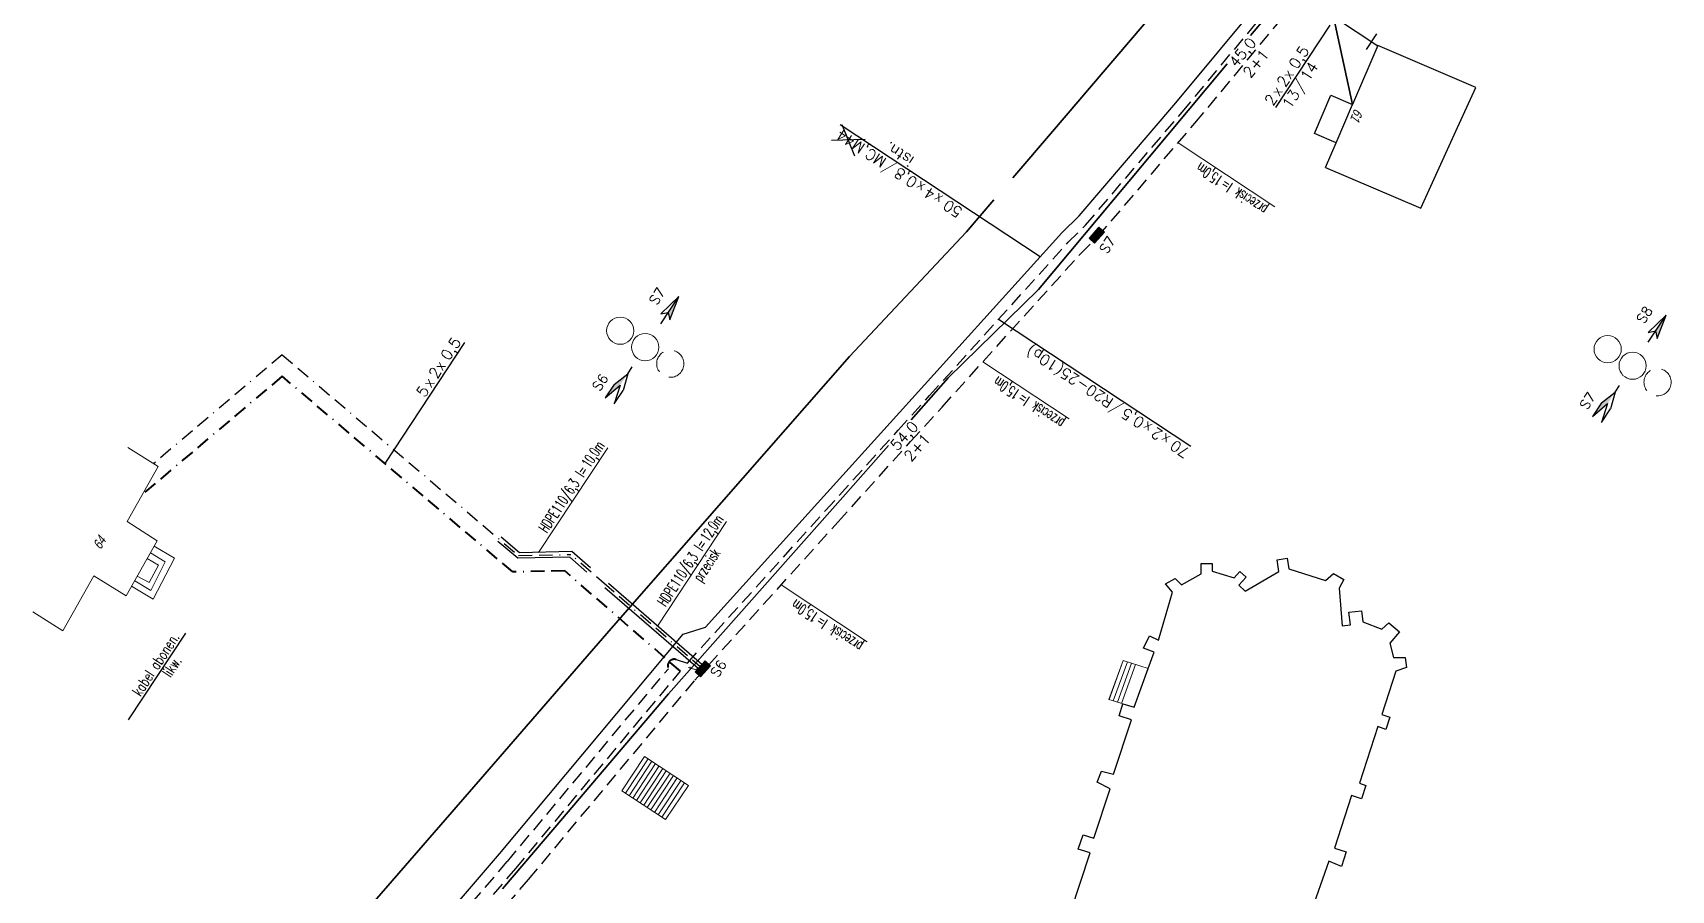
# Model space of a CAD drawing. Header units: millimetres. Extents: x 4848043 to 9699780, y 5827542 to 11659147.
# Drawn here: x 4849756.7 to 4849937.2, y 5827844.5 to 5827938.9 of the extents above; entities that cross this region are included whole.
import ezdxf
from ezdxf.enums import TextEntityAlignment as Align

# ---------------------------------------------------------------- set-up
doc = ezdxf.new("R2010")
doc.units = ezdxf.units.MM
doc.header["$MEASUREMENT"] = 0
for name, pattern in [('0', [0]), ('BORDER', [1.75, 0.5, -0.25, 0.5, -0.25, 0, -0.25]), ('BUD', [0]), ('DASHED', [0.75, 0.5, -0.25]), ('KOJ', [0]), ('SCH', [0])]:
    doc.linetypes.add(name, pattern=pattern)
doc.layers.get('0').update_dxf_attribs({"lineweight": 18})
for name, color, linetype, lineweight in [('EADTD_T_0', 7, '0', 18), ('EBTPO_L_6', 9, '0', 18), ('EBUPP_L_1', 7, 'BUD', 18), ('EBUPP_L_3', 6, '0', 25), ('SDRPK_L_0', 7, '0', 35), ('TEL kable doziemne proj.', 32, 'BORDER', 30), ('TEL kanalizacja tel. proj.', 32, 'DASHED', 30), ('TEL rury', 6, 'Continuous', 30), ('TEL rury opis', 6, 'Continuous', 20), ('TES kable doziemne proj.', 4, 'BORDER', 40), ('TES kable napow. proj.', 241, 'LIN_NAPOW_PROJ', 35), ('UTTPA_T_0', 7, '0', 18), ('UTTPA_T_2', 34, '0', 18)]:
    doc.layers.add(name, color=color, linetype=linetype, lineweight=lineweight)
for name, color, linetype in [('S-T-DLUG', 30, 'Continuous'), ('TEL długości przelotów', 30, 'Continuous'), ('TEL studnie istniejące', 34, 'Continuous'), ('TES kable kanałowe istn.', 140, 'Continuous'), ('TES kable kanałowe proj.', 4, 'DASHED'), ('TES opisy kabli abon.', 30, 'Continuous'), ('TES opisy kabli rozdz.', 30, 'Continuous'), ('TES opisy zakończeń', 30, 'Continuous'), ('TES rury', 6, 'Continuous'), ('TES strzałki i odnośniki', 7, 'Continuous')]:
    doc.layers.add(name, color=color, linetype=linetype)
doc.styles.add('ROMANS', font='simplex.shx')
doc.styles.add('SIMPLEX', font='simplex.shx', dxfattribs={"width": 0.8, "height": 1.5})
doc.styles.add('Simplex2', font='simplex.shx', dxfattribs={"width": 0.7})
doc.styles.get("Standard").update_dxf_attribs({"font": 'txt', "width": 0.8, "oblique": 15})
doc.linetypes.add('LIN_NAPOW_PROJ', pattern='A,0.0001,-0.4,[136,l_napow.shx,S=0.1,R=0,X=-0.4,Y=0],-0.2,[137,l_napow.shx,S=0.1,R=0,X=-0.2,Y=0],-0.2', length=0.8001)

# ---------------------------------------------------------------- blocks, each defined once
blk = doc.blocks.new('WLD')
at = {"color": 0}
for p, q in [((0.375, 0.25), (-0.375, 0.25)), ((-0.375, 0.25), (-0.375, -0.25)), ((0.375, -0.25), (0.375, 0.25)), ((-0.375, -0.25), (0.375, -0.25))]:
    blk.add_line(p, q, dxfattribs=at)
blk.add_circle((0, 0), 0.045, dxfattribs=at)
blk = doc.blocks.new('SK-2-I')
blk.add_hatch(color=256).paths.add_polyline_path([(0.27, -0.38), (0.77, -0.38), (0.77, 0.37), (0.27, 0.37), (-0.23, 0.37), (-0.73, 0.37), (-0.73, -0.38), (-0.23, -0.38)])
for p, q in [((-0.73, -0.38), (-0.73, 0.37)), ((-0.73, 0.37), (-0.23, 0.37)), ((0.27, 0.37), (-0.23, 0.37)), ((0.77, 0.37), (0.27, 0.37)), ((0.77, -0.38), (0.77, 0.37)), ((-0.23, -0.38), (-0.73, -0.38)), ((-0.23, -0.38), (0.27, -0.38)), ((0.27, -0.38), (0.77, -0.38))]:
    blk.add_line(p, q)
blk = doc.blocks.new('OB')
at = {"style": 'ROMANS', "width": 0.6}
blk.add_text('l=', height=2, dxfattribs=at).set_placement((9.86, 0.18))
for tag, p in [('OB_TYP', (8.68, 0.18)), ('OB_SW', (11.54, -2.76))]:
    blk.add_attdef(tag, text='', height=2, dxfattribs=at).set_placement(p, align=Align.RIGHT)
blk.add_attdef('OB_DL', (11.91, 0.18), '', height=2, dxfattribs=at)
blk = doc.blocks.new('KB-RZP')
at = {"style": 'SIMPLEX'}
for s, p in [('/', (0.5, 0.39)), ('x', (-4.75, 0.25)), ('x', (-2.78, 0.25))]:
    blk.add_text(s, height=1, dxfattribs=at).set_placement(p)
at = {"style": 'SIMPLEX', "flags": 1}
blk.add_attdef('TYP-KAB', text='', height=0.5, dxfattribs=at).set_placement((-8.41, 0.25), align=Align.RIGHT)
at = {"style": 'SIMPLEX'}
for tag, p in [('POJ-KAB', (-5.16, 0.25)), ('DL-KAB', (0.19, -1.25))]:
    blk.add_attdef(tag, text='', height=1, dxfattribs=at).set_placement(p, align=Align.RIGHT)
for tag, p in [('KONS-KAB', (-3.5, 0.25)), ('SR-ZYL', (-0.85, 0.25)), ('SEP', (0.84, -1.25))]:
    blk.add_attdef(tag, text='', height=1, dxfattribs=at).set_placement(p, align=Align.CENTER)
for tag, p in [('NR-KAB', (1.5, 0.25)), ('DL-MON', (1.5, -1.25))]:
    blk.add_attdef(tag, p, '', height=1, dxfattribs=at)
at = {"style": 'SIMPLEX', "flags": 1}
blk.add_attdef('REJ-SZAF', (7.64, 0.25), '', height=0.5, dxfattribs=at)
blk = doc.blocks.new('KB-IWP')
at = {"style": 'SIMPLEX'}
for p in [(-1.22, 0.25), (0.64, 0.25)]:
    blk.add_text('x', height=1, dxfattribs=at).set_placement(p, align=Align.RIGHT)
at = {"style": 'SIMPLEX', "flags": 1}
blk.add_attdef('TYP-KAB', text='', height=0.5, dxfattribs=at).set_placement((-6.02, 0.25), align=Align.RIGHT)
at = {"style": 'SIMPLEX'}
for tag, p in [('POJ-KAB', (-2.13, 0.25)), ('DL-KAB', (-0.62, -1.25))]:
    blk.add_attdef(tag, text='', height=1, dxfattribs=at).set_placement(p, align=Align.RIGHT)
for tag, p in [('KONS-KAB', (-0.52, 0.25)), ('SR-ZYL', (2.12, 0.25)), ('SEP', (-0.02, -1.25))]:
    blk.add_attdef(tag, text='', height=1, dxfattribs=at).set_placement(p, align=Align.CENTER)
at = {"style": 'SIMPLEX', "flags": 1}
blk.add_attdef('REJ-SZAF', (6.39, 0.25), '', height=0.5, dxfattribs=at)
at = {"style": 'SIMPLEX'}
blk.add_attdef('DL-MON', (0.7, -1.25), '', height=1, dxfattribs=at)
blk = doc.blocks.new('S-T-DLUG')
at = {"style": 'ROMANS'}
blk.add_attdef('DL.KAN', text='', height=1, dxfattribs=at).set_placement((0, 0.3), align=Align.CENTER)
blk.add_attdef('L.OTW', text='', height=1, dxfattribs=at).set_placement((0, -0.3), align=Align.TOP_CENTER)
blk = doc.blocks.new('S1')
for p, q in [((0, 5.58), (-0.5, 3.33)), ((0, 2.58), (0, 5.58)), ((0.5, 3.33), (0, 5.58)), ((-0.5, 3.33), (0, 3.83)), ((0, 3.83), (0.5, 3.33)), ((-0.5, -4.42), (0, -2.92)), ((0, -2.92), (0, -2.17)), ((0, -2.92), (0.5, -4.42)), ((-0.5, -5.92), (0, -4.17)), ((-0.5, -4.42), (-0.5, -5.92)), ((0, -4.17), (0.5, -5.92)), ((0.5, -5.92), (0.5, -4.42))]:
    blk.add_line(p, q)
for points in [[(0, 5.58), (0, 3.83), (0.5, 3.33)], [(0, -2.92), (-0.5, -4.42), (0, -4.17), (-0.5, -5.92)]]:
    blk.add_solid(points)

msp = doc.modelspace()

# ---------------------------------------------------------------- linework, layer by layer
for centre in [(4849821.41, 5827906.12), (4849824.16, 5827904.3), (4849930.16, 5827904.08), (4849932.91, 5827902.26)]:
    msp.add_circle(centre, 1.5)
at = {"linetype": 'DASHED', "ltscale": 5}
for centre in [(4849826.92, 5827902.48), (4849935.66, 5827900.44)]:
    msp.add_circle(centre, 1.5, dxfattribs=at)
at = {"layer": 'EBTPO_L_6', "linetype": 'SCH'}
for p, q in [((4849772.32, 5827881.04), (4849770.07, 5827882.38)), ((4849770.54, 5827880.28), (4849769.31, 5827881.02)), ((4849771.29, 5827880.64), (4849769.66, 5827881.63)), ((4849771.29, 5827880.64), (4849769.71, 5827877.5)), ((4849769.97, 5827876.52), (4849772.32, 5827881.04)), ((4849768.21, 5827879.06), (4849769.53, 5827878.36)), ((4849769.53, 5827878.36), (4849770.54, 5827880.28)), ((4849769.97, 5827876.52), (4849767.58, 5827877.95)), ((4849769.71, 5827877.5), (4849767.93, 5827878.55)), ((4849821.57, 5827855.41), (4849824.07, 5827859.21)), ((4849824.48, 5827858.95), (4849821.97, 5827855.15)), ((4849824.07, 5827859.21), (4849828.94, 5827856.02)), ((4849824.88, 5827858.68), (4849822.38, 5827854.88)), ((4849825.28, 5827858.42), (4849822.78, 5827854.62)), ((4849825.69, 5827858.16), (4849823.18, 5827854.36)), ((4849826.08, 5827857.89), (4849823.59, 5827854.1)), ((4849826.48, 5827857.63), (4849823.99, 5827853.83)), ((4849826.89, 5827857.37), (4849824.38, 5827853.57)), ((4849827.29, 5827857.1), (4849824.79, 5827853.31)), ((4849821.57, 5827855.41), (4849826.41, 5827852.24)), ((4849827.69, 5827856.84), (4849825.19, 5827853.04)), ((4849828.1, 5827856.58), (4849825.59, 5827852.78)), ((4849828.5, 5827856.31), (4849826, 5827852.52)), ((4849826.41, 5827852.24), (4849828.94, 5827856.02))]:
    msp.add_line(p, q, dxfattribs=at)
at = {"layer": 'EBTPO_L_6', "linetype": '0'}
for p, q in [((4849875.23, 5827865.47), (4849876.8, 5827869.76)), ((4849876.8, 5827869.76), (4849875.24, 5827865.47)), ((4849879.54, 5827868.88), (4849876.8, 5827869.76)), ((4849877.26, 5827869.62), (4849875.71, 5827865.33)), ((4849877.71, 5827869.47), (4849876.16, 5827865.19)), ((4849878.17, 5827869.32), (4849876.63, 5827865.05)), ((4849878, 5827864.62), (4849879.54, 5827868.88)), ((4849878, 5827864.62), (4849875.23, 5827865.47))]:
    msp.add_line(p, q, dxfattribs=at)
at = {"layer": 'EBUPP_L_1', "linetype": 'BUD'}
for p, q in [((4849770.5, 5827891.14), (4849767.19, 5827893.25)), ((4849767.09, 5827885.08), (4849770.5, 5827891.14)), ((4849770.41, 5827882.97), (4849767.09, 5827885.08)), ((4849767, 5827876.91), (4849770.41, 5827882.97)), ((4849760.01, 5827873.03), (4849763.42, 5827879.09)), ((4849767, 5827876.91), (4849763.42, 5827879.09)), ((4849760.01, 5827873.03), (4849756.7, 5827875.14))]:
    msp.add_line(p, q, dxfattribs=at)
at = {"layer": 'EBUPP_L_3', "linetype": '0'}
for p, q in [((4849904.84, 5827937.54), (4849902.07, 5827931.06)), ((4849915.63, 5827932.93), (4849904.84, 5827937.54)), ((4849913.42, 5827928.09), (4849915.63, 5827932.93)), ((4849897.86, 5827927.85), (4849899.68, 5827932.08)), ((4849899.68, 5827932.08), (4849902.07, 5827931.06)), ((4849900.27, 5827926.82), (4849902.07, 5827931.06)), ((4849900.27, 5827926.82), (4849897.86, 5827927.85)), ((4849909.6, 5827919.63), (4849913.42, 5827928.09)), ((4849899.1, 5827924.11), (4849900.27, 5827926.82)), ((4849899.1, 5827924.11), (4849900.27, 5827926.82)), ((4849899.1, 5827924.11), (4849909.6, 5827919.63)), ((4849893.75, 5827880.88), (4849894.86, 5827881.04)), ((4849893.94, 5827879.58), (4849893.75, 5827880.88)), ((4849894.86, 5827881.04), (4849895.04, 5827879.86)), ((4849881.47, 5827878.21), (4849882.54, 5827878.83)), ((4849882.54, 5827878.83), (4849883.23, 5827878.13)), ((4849883.23, 5827878.13), (4849885.38, 5827879.33)), ((4849885.38, 5827879.33), (4849885.4, 5827880.48)), ((4849885.4, 5827880.48), (4849886.61, 5827880.46)), ((4849886.61, 5827880.46), (4849886.6, 5827879.61)), ((4849886.6, 5827879.61), (4849889.04, 5827878.88)), ((4849889.04, 5827878.88), (4849889.66, 5827879.57)), ((4849890.34, 5827878.97), (4849889.53, 5827878.06)), ((4849889.66, 5827879.57), (4849890.34, 5827878.97)), ((4849890.24, 5827877.43), (4849893.94, 5827879.58)), ((4849895.04, 5827879.86), (4849899.07, 5827878.58)), ((4849899.07, 5827878.58), (4849899.95, 5827879.37)), ((4849899.95, 5827879.37), (4849901.11, 5827878.7)), ((4849880.69, 5827872.01), (4849882.23, 5827877.29)), ((4849882.23, 5827877.29), (4849881.47, 5827878.21)), ((4849889.53, 5827878.06), (4849890.24, 5827877.43)), ((4849901.11, 5827878.7), (4849900.58, 5827877.76)), ((4849900.58, 5827877.76), (4849900.92, 5827873.61)), ((4849901.67, 5827875.1), (4849903.06, 5827875.24)), ((4849901.82, 5827873.69), (4849901.67, 5827875.1)), ((4849903.06, 5827875.24), (4849903.18, 5827874.02)), ((4849900.92, 5827873.61), (4849901.82, 5827873.69)), ((4849903.18, 5827874.02), (4849905.29, 5827873.24)), ((4849905.29, 5827873.24), (4849906.06, 5827873.93)), ((4849906.06, 5827873.93), (4849907.23, 5827872.93)), ((4849879.02, 5827871.13), (4849879.69, 5827872.51)), ((4849879.69, 5827872.51), (4849880.69, 5827872.01)), ((4849907.23, 5827872.93), (4849906.16, 5827871.68)), ((4849906.16, 5827871.68), (4849906.58, 5827870.11)), ((4849880.2, 5827870.7), (4849879.02, 5827871.13)), ((4849879.54, 5827868.88), (4849880.2, 5827870.7)), ((4849906.58, 5827870.11), (4849907.86, 5827870.09)), ((4849907.86, 5827870.09), (4849908, 5827868.99)), ((4849878, 5827864.62), (4849879.54, 5827868.88)), ((4849906.84, 5827868.62), (4849905.29, 5827863.83)), ((4849908, 5827868.99), (4849906.84, 5827868.62)), ((4849876.34, 5827863.69), (4849876.78, 5827865)), ((4849876.78, 5827865), (4849878, 5827864.62)), ((4849875.73, 5827857.24), (4849877.71, 5827863.23)), ((4849877.71, 5827863.23), (4849876.34, 5827863.69)), ((4849904.83, 5827862.49), (4849902.81, 5827856.27)), ((4849905.74, 5827862.19), (4849904.83, 5827862.49)), ((4849905.29, 5827863.83), (4849906.18, 5827863.54)), ((4849906.18, 5827863.54), (4849905.74, 5827862.19)), ((4849873.93, 5827856.36), (4849874.42, 5827857.58)), ((4849874.42, 5827857.58), (4849875.73, 5827857.24)), ((4849873.58, 5827850.2), (4849875.35, 5827855.63)), ((4849875.35, 5827855.63), (4849873.93, 5827856.36)), ((4849902.81, 5827856.27), (4849903.54, 5827856.02)), ((4849903.54, 5827856.02), (4849903.06, 5827854.54)), ((4849901.95, 5827854.9), (4849900.07, 5827849.11)), ((4849903.06, 5827854.54), (4849901.95, 5827854.9)), ((4849871.86, 5827849), (4849872.38, 5827850.58)), ((4849872.38, 5827850.58), (4849873.58, 5827850.2)), ((4849871.01, 5827842), (4849873.16, 5827848.57)), ((4849873.16, 5827848.57), (4849871.86, 5827849)), ((4849900.07, 5827849.11), (4849901.37, 5827848.69)), ((4849901.37, 5827848.69), (4849900.85, 5827847.07)), ((4849899.46, 5827847.67), (4849897.35, 5827841.73)), ((4849900.85, 5827847.07), (4849899.46, 5827847.67))]:
    msp.add_line(p, q, dxfattribs=at)
at = {"layer": 'SDRPK_L_0', "linetype": 'KOJ'}
for p, q in [((4849890.84, 5827938.64), (4849895.14, 5827943.78)), ((4849882.06, 5827943.36), (4849869, 5827928.06)), ((4849877.41, 5827922.55), (4849888.24, 5827935.52)), ((4849869, 5827928.06), (4849864.64, 5827922.96)), ((4849867.49, 5827910.65), (4849877.41, 5827922.55)), ((4849862.57, 5827920.54), (4849859.55, 5827917)), ((4849859.55, 5827917), (4849846.64, 5827903.26)), ((4849857.54, 5827900.92), (4849867.49, 5827910.65)), ((4849846.64, 5827903.26), (4849832.57, 5827887.2)), ((4849853.46, 5827896.31), (4849857.54, 5827900.92)), ((4849846.22, 5827888.12), (4849850.94, 5827893.46)), ((4849826.74, 5827866.1), (4849846.22, 5827888.12)), ((4849832.57, 5827887.2), (4849820.39, 5827873.32)), ((4849820.39, 5827873.32), (4849806.03, 5827856.69)), ((4849814.19, 5827851.37), (4849826.74, 5827866.1)), ((4849806.03, 5827856.69), (4849785.49, 5827833.12)), ((4849808.44, 5827844.62), (4849814.19, 5827851.37))]:
    msp.add_line(p, q, dxfattribs=at)
at = {"layer": 'TEL kable doziemne proj.', "ltscale": 3}
for p, q in [((4849784.17, 5827903.46), (4849770, 5827891.46)), ((4849784.17, 5827903.46), (4849810.21, 5827881.34)), ((4849810.21, 5827881.34), (4849815.96, 5827881.46)), ((4849819.91, 5827878.03), (4849815.96, 5827881.46))]:
    msp.add_line(p, q, dxfattribs=at)
msp.add_lwpolyline([(4849830.5, 5827868.83), (4849819.91, 5827878.03)], dxfattribs=at)
at = {"layer": 'TEL kanalizacja tel. proj.', "ltscale": 3}
for points in [[(4849845.4, 5827885.05), (4849853.39, 5827893.9), (4849856.85, 5827897.71), (4849872.09, 5827914.58), (4849874.02, 5827916.49), (4849884.71, 5827928.99), (4849901.16, 5827948.79), (4849907.09, 5827956), (4849908.88, 5827958.13), (4849917.75, 5827971.82), (4849927.33, 5827984.6), (4849931.3, 5827992.16)], [(4849785.22, 5827814.26), (4849791.33, 5827822.33), (4849811.32, 5827845.66), (4849829.62, 5827867.6), (4849845.4, 5827885.05)]]:
    msp.add_lwpolyline(points, dxfattribs=at)
at = {"layer": 'TEL rury'}
for p, q in [((4849810.11, 5827881.04), (4849807.92, 5827882.89)), ((4849810.32, 5827881.64), (4849808.31, 5827883.35)), ((4849815.85, 5827881.16), (4849810.11, 5827881.04)), ((4849816.07, 5827881.77), (4849810.32, 5827881.64)), ((4849817.74, 5827879.52), (4849815.85, 5827881.16)), ((4849818.13, 5827879.97), (4849816.07, 5827881.77)), ((4849829.99, 5827868.89), (4849819.71, 5827877.8)), ((4849830.38, 5827869.34), (4849820.11, 5827878.26))]:
    msp.add_line(p, q, dxfattribs=at)
at = {"layer": 'TEL rury opis'}
for p, q in [((4849893.52, 5827919.75), (4849882.84, 5827926.81)), ((4849870.85, 5827896.4), (4849861.34, 5827902.69)), ((4849812.42, 5827881.69), (4849820.04, 5827893.2)), ((4849825.5, 5827873.57), (4849833.12, 5827885.09)), ((4849848.62, 5827871.82), (4849839.12, 5827878.11))]:
    msp.add_line(p, q, dxfattribs=at)
at = {"layer": 'TES kable doziemne proj.', "ltscale": 3}
msp.add_lwpolyline([(4849828.03, 5827868.59), (4849815.3, 5827879.65), (4849809.57, 5827879.53), (4849784.17, 5827901.1), (4849768.78, 5827888.08)], dxfattribs=at)
msp.add_arc((4849827.36, 5827869.19), 0.72, 74.1211, 206.1712, dxfattribs=at)
at = {"layer": 'TES kable kanałowe istn.', "linetype": 'ByBlock'}
for p, q in [((4849882.6, 5827931.23), (4849898.84, 5827950.78)), ((4849871.97, 5827918.79), (4849882.6, 5827931.23)), ((4849870.05, 5827916.9), (4849871.97, 5827918.79)), ((4849851.14, 5827895.97), (4849870.05, 5827916.9)), ((4849843.15, 5827887.13), (4849851.14, 5827895.97))]:
    msp.add_line(p, q, dxfattribs=at)
msp.add_lwpolyline([(4849779.28, 5827815.84), (4849781.29, 5827818.21), (4849785.11, 5827821.52), (4849788.09, 5827825.1), (4849808.11, 5827848.47), (4849828.32, 5827872.68), (4849830.78, 5827873.46), (4849843.15, 5827887.13)], dxfattribs=at)
at = {"layer": 'TES kable kanałowe proj.', "ltscale": 3}
for p, q in [((4849883.29, 5827930.19), (4849899.73, 5827949.97)), ((4849872.66, 5827917.76), (4849883.29, 5827930.19)), ((4849870.74, 5827915.86), (4849872.66, 5827917.76)), ((4849855.47, 5827898.96), (4849870.74, 5827915.86)), ((4849852.01, 5827895.15), (4849855.47, 5827898.96)), ((4849844.02, 5827886.3), (4849852.01, 5827895.15)), ((4849828.81, 5827869.5), (4849844.02, 5827886.3)), ((4849827.56, 5827869.88), (4849827.56, 5827869.88)), ((4849827.56, 5827869.88), (4849828.81, 5827869.5))]:
    msp.add_line(p, q, dxfattribs=at)
for points in [[(4849782.04, 5827814.08), (4849789.88, 5827823.5), (4849809.9, 5827846.86), (4849828.03, 5827868.59)], [(4849782.67, 5827816.72), (4849788.96, 5827824.27), (4849808.99, 5827847.64), (4849826.71, 5827868.87)]]:
    msp.add_lwpolyline(points, dxfattribs=at)
at = {"layer": 'TES kable napow. proj.', "ltscale": 3}
msp.add_line((4849899.06, 5827944.98), (4849902.07, 5827931.06), dxfattribs=at)
at = {"layer": 'TES opisy kabli rozdz.'}
for p, q in [((4849899.57, 5827939.8), (4849893.58, 5827930.73)), ((4849867.66, 5827914.25), (4849845.63, 5827928.81)), ((4849884.24, 5827893.35), (4849863.05, 5827907.36)), ((4849804.26, 5827904.8), (4849795.47, 5827891.5))]:
    msp.add_line(p, q, dxfattribs=at)
at = {"layer": 'TES opisy zakończeń', "color": 243}
for p, q in [((4849845.83, 5827928.85), (4849847.2, 5827925.39)), ((4849848.37, 5827927.17), (4849844.66, 5827927.08))]:
    msp.add_line(p, q, dxfattribs=at)
at = {"layer": 'TES rury', "linetype": 'Continuous'}
for p, q in [((4849900.18, 5827940.59), (4849904.83, 5827937.51)), ((4849904.7, 5827938.83), (4849903.57, 5827937.12)), ((4849773.51, 5827872.78), (4849767.2, 5827863.23))]:
    msp.add_line(p, q, dxfattribs=at)

# ---------------------------------------------------------------- block references
at = {"layer": 'TEL długości przelotów', "xscale": 1.2, "yscale": 1.2, "zscale": 1.2}
for p, rotation, values in [((4849890.68, 5827936.18), 50.27988256470735, {'DL.KAN': '45,0', 'L.OTW': '2+1'}), ((4849853.39, 5827893.9), 47.86759881229029, {'DL.KAN': '54,0', 'L.OTW': '2+1'})]:
    msp.add_blockref('S-T-DLUG', p, dxfattribs=dict(at, rotation=rotation)).add_auto_attribs(values)
at = {"layer": 'TEL rury opis', "xscale": 0.6, "yscale": 0.6, "zscale": 0.6}
for p, rotation, values in [((4849893.93, 5827919.15), 146.529158178598, {'OB_TYP': 'przecisk', 'OB_DL': '15,0m'}), ((4849871.58, 5827895.6), 146.5291581767163, {'OB_TYP': 'przecisk', 'OB_DL': '15,0m'}), ((4849814.2, 5827884.87), 56.52915811540063, {'OB_TYP': 'HDPE110/6,3', 'OB_DL': '10,0m'}), ((4849827.28, 5827876.75), 56.52915811540063, {'OB_TYP': 'HDPE110/6,3', 'OB_DL': '12,0m', 'OB_SW': 'przecisk'}), ((4849849.35, 5827871.02), 146.5291581767163, {'OB_TYP': 'przecisk', 'OB_DL': '15,0m'})]:
    msp.add_blockref('OB', p, dxfattribs=dict(at, rotation=rotation)).add_auto_attribs(values)
at = {"layer": 'TEL studnie istniejące', "xscale": 1.08, "yscale": 1.08, "zscale": 0.6, "rotation": 47.797236928891}
for p in [(4849873.87, 5827916.63), (4849830.48, 5827868.84)]:
    msp.add_blockref('SK-2-I', p, dxfattribs=at)
at = {"layer": 'TES opisy kabli abon.', "linetype": 'Continuous', "xscale": 1.199999999727946, "yscale": 1.199999999727946, "zscale": 1.199999999727946, "rotation": 56.52915818062414}
msp.add_blockref('KB-IWP', (4849895.5, 5827933.63), dxfattribs=at).add_auto_attribs({'POJ-KAB': '2', 'KONS-KAB': '2', 'DL-KAB': '13', 'DL-MON': '14', 'SR-ZYL': '0,5', 'SEP': '/'})
at = {"layer": 'TES opisy kabli abon.', "linetype": 'Continuous'}
ref = msp.add_blockref('KB-IWP', (4849802.09, 5827901.51), dxfattribs=dict(at, xscale=1.199999999727947, yscale=1.199999999727947, zscale=1.199999999727947, rotation=56.52915817543128))
ref.add_attrib('POJ-KAB', '5', dxfattribs={"layer": '0', "height": 1.2, "rotation": 56.5292, "style": 'SIMPLEX'}).set_placement((4849800.43, 5827899.54), align=Align.RIGHT)
ref.add_attrib('KONS-KAB', '2', dxfattribs={"layer": '0', "height": 1.2, "rotation": 56.5292, "style": 'SIMPLEX'}).set_placement((4849801.5, 5827901.16), align=Align.CENTER)
ref.add_attrib('SR-ZYL', '0,5', dxfattribs={"layer": '0', "height": 1.2, "rotation": 56.5292, "style": 'SIMPLEX'}).set_placement((4849803.24, 5827903.8), align=Align.CENTER)
at = {"layer": 'TES opisy kabli rozdz.', "xscale": 1.200000000180423, "yscale": 1.200000000180423, "zscale": 1.200000000180423, "rotation": 146.5291581934423}
msp.add_blockref('KB-RZP', (4849852.49, 5827924.28), dxfattribs=at).add_auto_attribs({'POJ-KAB': '50', 'KONS-KAB': '4', 'SR-ZYL': '0,8', 'NR-KAB': 'MC,M44', 'SEP': 'istn.'})
at = {"layer": 'TES opisy kabli rozdz.'}
ref = msp.add_blockref('KB-RZP', (4849877.5, 5827897.81), dxfattribs=dict(at, xscale=1.2, yscale=1.2, zscale=1.2, rotation=146.52915817076))
ref.add_attrib('POJ-KAB', '70', dxfattribs={"layer": '0', "height": 1.2, "rotation": 146.5292, "style": 'SIMPLEX'}).set_placement((4849882.5, 5827894.14), align=Align.RIGHT)
ref.add_attrib('KONS-KAB', '2', dxfattribs={"layer": '0', "height": 1.2, "rotation": 146.5292, "style": 'SIMPLEX'}).set_placement((4849880.84, 5827895.24), align=Align.CENTER)
ref.add_attrib('SR-ZYL', '0,5', dxfattribs={"layer": '0', "height": 1.2, "rotation": 146.5292, "style": 'SIMPLEX'}).set_placement((4849878.18, 5827896.99), align=Align.CENTER)
ref.add_attrib('NR-KAB', 'R20-25(10p)', (4849875.83, 5827898.55), dxfattribs={"layer": '0', "height": 1.2, "rotation": 146.5292, "style": 'SIMPLEX'})
at = {"layer": 'TES strzałki i odnośniki', "xscale": 1.199999999539498, "yscale": 1.199999999539498, "zscale": 1.199999999539498, "rotation": 326.5291581732097}
for p in [(4849824.16, 5827904.3), (4849932.91, 5827902.26)]:
    msp.add_blockref('S1', p, dxfattribs=at)
at = {"layer": 'UTTPA_T_0', "xscale": 1.199999999837366, "yscale": 1.199999999837366, "zscale": 1.199999999837366, "rotation": 49.5472371973063}
msp.add_blockref('WLD', (4849873.89, 5827916.61), dxfattribs=at)
at = {"layer": 'UTTPA_T_2', "xscale": 1.200000000188464, "yscale": 1.200000000188464, "zscale": 1.200000000188464, "rotation": 47.88723720693687}
msp.add_blockref('WLD', (4849830.5, 5827868.83), dxfattribs=at)

# ---------------------------------------------------------------- texts
at = {"layer": 'EADTD_T_0', "char_height": 1.08, "attachment_point": 8, "line_spacing_factor": 0.82}
for s, insert, rotation in [('61', (4849902.03, 5827930.08), 247.5867), ('64', (4849764.52, 5827882.47), 60.431)]:
    msp.add_mtext(s, dxfattribs=dict(at, insert=insert, rotation=rotation))
at = {"layer": 'S-T-DLUG', "style": 'ROMANS'}
for s, rotation, p in [('S7', 57, (4849875.01, 5827914.5)), ('S7', 56.5292, (4849825.41, 5827908.84)), ('S8', 56.5292, (4849934.16, 5827906.8)), ('S6', 56.5292, (4849819.14, 5827899.35)), ('S7', 56.5292, (4849927.89, 5827897.31)), ('S6', 57, (4849832.17, 5827867.83))]:
    msp.add_text(s, height=1.08, rotation=rotation, dxfattribs=at).set_placement(p)
at = {"layer": 'TES rury', "linetype": 'Continuous', "style": 'Simplex2', "width": 0.7}
for s, p in [('kabel abonen.', (4849768.56, 5827865.74)), ('likw.', (4849771.88, 5827867.81))]:
    msp.add_text(s, height=1.2, rotation=56.5292, dxfattribs=at).set_placement(p)
at = {"layer": 'UTTPA_T_2', "insert": (4849829.91, 5827868.9), "char_height": 1.08, "attachment_point": 9, "rotation": 88.9772, "line_spacing_factor": 0.82}
msp.add_mtext('t', dxfattribs=at)

doc.saveas('drawing.dxf')
